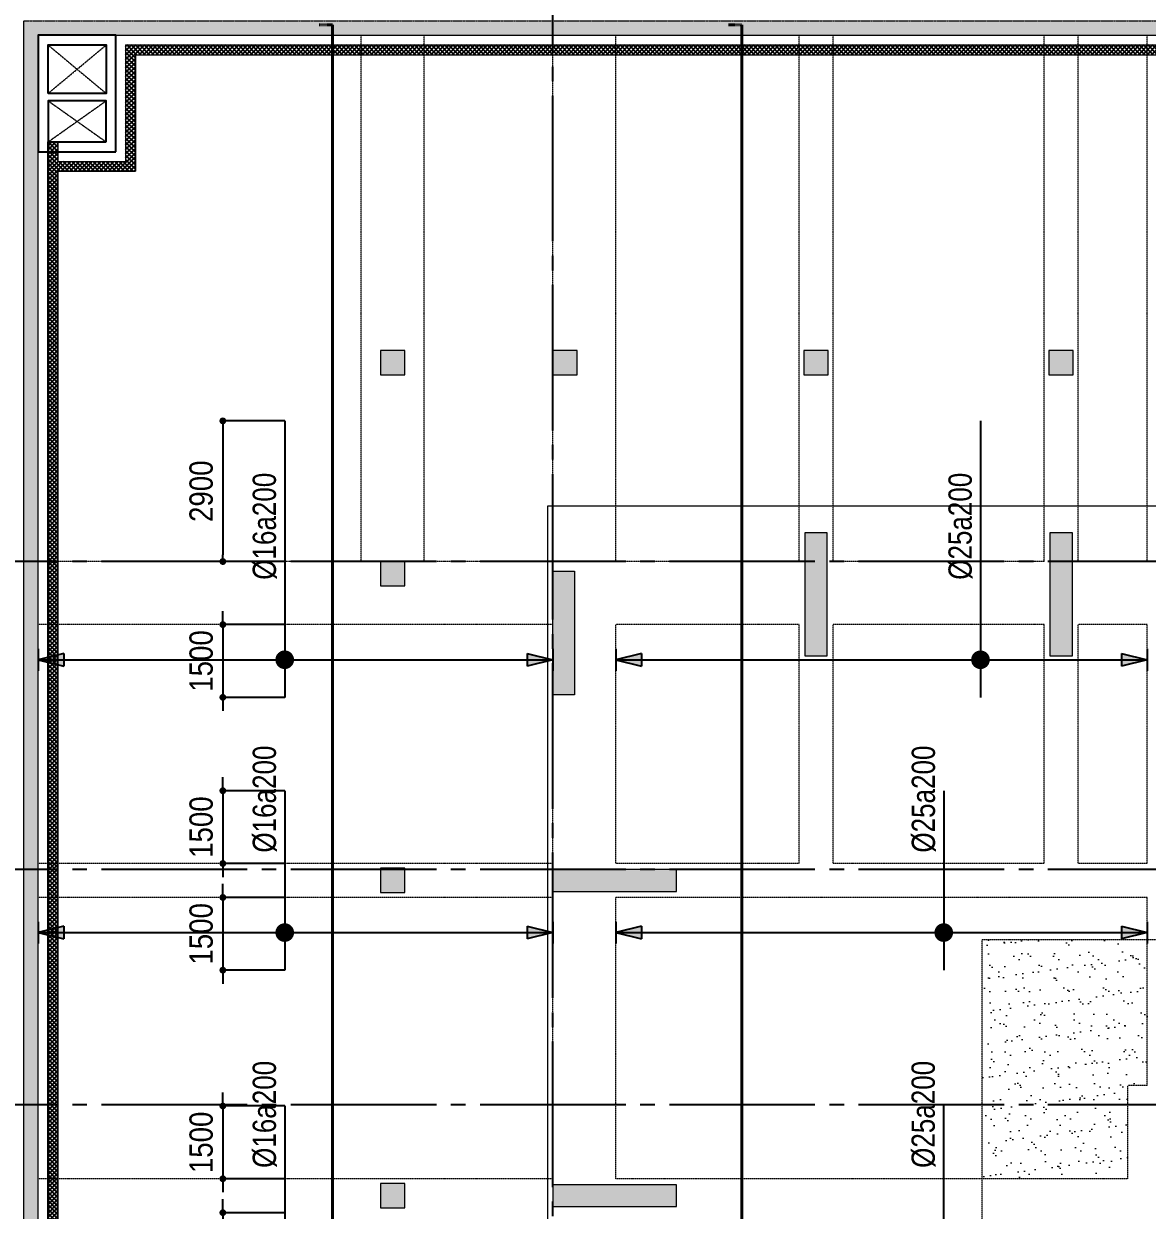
# Model space of a CAD drawing. Header units: millimetres. Extents: x -3819597 to -2591384, y 582389 to 820195.
# Drawn here: x -3443274 to -3420124, y 748856 to 773319 of the extents above; entities that cross this region are included whole.
import ezdxf
from ezdxf.enums import TextEntityAlignment as Align

# ---------------------------------------------------------------- set-up
doc = ezdxf.new("R2010")
doc.units = ezdxf.units.MM
doc.header["$MEASUREMENT"] = 0
for name, pattern in [('CENTER', [2, 1.25, -0.25, 0.25, -0.25]), ('CHG_XX_Cot_Ham 2$0$MB_Luoi truc$0$HTT Hidden 21', [3, 2, -1]), ('CHG_XX_Damsan_Ham 2$0$CHG_XX_Damsan_Ham 2$0$HIDDEN', [0.375, 0.25, -0.125]), ('CHG_XX_Luoi truc$0$MB_Luoi truc$0$Center101', [13, 10, -1, 1, -1]), ('HIDDEN', [0.375, 0.25, -0.125])]:
    doc.linetypes.add(name, pattern=pattern)
doc.layers.get('0').update_dxf_attribs({"lineweight": 9})
doc.layers.get('Defpoints').update_dxf_attribs({"color": 10, "lineweight": 0})
for name, color, linetype in [('02HN. TEXT B', 1, 'Continuous'), ('08HN. SSS X', 6, 'Continuous'), ('12HN. GRID', 1, 'CENTER'), ('CHG_XX_Damsan_Ham 2$0$CHG_XX_Damsan_Ham 2$0$MEP-00-GENERAL-35', 2, 'Continuous'), ('CHG_XX_Luoi truc$0$Grid', 34, 'Continuous'), ('CHG_XX_Luoi truc$0$Grid Line', 8, 'CHG_XX_Luoi truc$0$MB_Luoi truc$0$Center101'), ('dim', 51, 'Continuous')]:
    doc.layers.add(name, color=color, linetype=linetype)
for name, color, linetype, lineweight, plot in [('CHG_XX_Cot_Ham 2$0$NS-Column-H2', 90, 'Continuous', 13, False), ('CHG_XX_Cot_Ham 2$0$NS-Column-H2 @ 1', 90, 'Continuous', 13, False), ('CHG_XX_Cot_Ham 2$0$NS-Column-H2 @ 150', 90, 'Continuous', 13, False)]:
    doc.layers.add(name, color=color, linetype=linetype, lineweight=lineweight, plot=plot)
for name, color, linetype, lineweight in [('CHG_XX_Cot_Ham 2$0$NS-Pier-H2', 150, 'Continuous', 13), ('CHG_XX_Cot_Ham 2$0$NS-Pier-H2 @ 1', 150, 'Continuous', 13), ('CHG_XX_Cot_Ham 2$0$NS-Pier-H2 @ 150', 150, 'Continuous', 13), ("CHG_XX_Damsan_Ham 2$0$CHG_XX_Damsan_Ham 2$0$'S_General_Hidden_1 Thin", 1, 'CHG_XX_Damsan_Ham 2$0$CHG_XX_Damsan_Ham 2$0$HIDDEN', 18), ('CHG_XX_Damsan_Ham 2$0$CHG_XX_Damsan_Ham 2$0$CHG_XX_Damsan_Ham 2$0$Start net bao', 3, 'Continuous', 18), ('CHG_XX_Damsan_Ham 2$0$CHG_XX_Damsan_Ham 2$0$DBAO', 3, 'Continuous', 13), ('CHG_XX_Damsan_Ham 2$0$CHG_XX_Damsan_Ham 2$0$DMo', 9, 'CHG_XX_Damsan_Ham 2$0$CHG_XX_Damsan_Ham 2$0$HIDDEN', 9), ('CHG_XX_Damsan_Ham 2$0$CHG_XX_Damsan_Ham 2$0$DTE-MEP-H-SLAB TEXT', 3, 'Continuous', 0), ('CHG_XX_Damsan_Ham 2$0$CHG_XX_Damsan_Ham 2$0$mach ngung thi cong', 6, 'Continuous', 13), ('CHG_XX_Damsan_Ham 2$0$CHG_XX_Damsan_Ham 2$0$Start hatch', 8, 'Continuous', 25), ('CHG_XX_Damsan_Ham 2$0$CHG_XX_Damsan_Ham 2$0$Start net bao', 3, 'Continuous', 18), ('CHG_XX_Damsan_Ham 2$0$HATCH', 57, 'Continuous', 9), ('CHG_XX_Damsan_Ham 2$0$mach ngung thi cong', 6, 'Continuous', 13), ('thep chay suot', 5, 'HIDDEN', 40)]:
    doc.layers.add(name, color=color, linetype=linetype, lineweight=lineweight)
doc.styles.add('[HN042014]STYLE', font='arial.ttf', dxfattribs={"width": 0.8})
doc.styles.add('CHG_XX_Luoi truc$0$MB_Luoi truc$0$Grid A-F$0$VNI-HelveCB', font='VHELVCB_0.TTF')
doc.styles.add('MB_Luoi truc$0$Arial_C', font='arial.ttf', dxfattribs={"width": 0.85})
doc.dimstyles.new('200', dxfattribs={"dimscale": 200, "dimtxt": 2.4, "dimasz": 0.7, "dimexe": 0.0003, "dimexo": 0, "dimgap": 1, "dimtad": 1, "dimdec": 0, "dimzin": 12, "dimdsep": 46, "dimtxsty": 'MB_Luoi truc$0$Arial_C', "dimblk": 'MB_Luoi truc$0$_Dot', "dimcen": 0.5, "dimclrd": 256, "dimclre": 8, "dimclrt": 1, "dimadec": 0, "dimazin": 0, "dimtfac": 1, "dimtdec": 0, "dimtix": 1, "dimtmove": 2, "dimatfit": 3, "dimldrblk": 'MB_Luoi truc$0$HTT Arrow 30', "dimfxl": 1, "dimtolj": 1, "dimtzin": 0, "dimlwe": -1, "dimarcsym": 0})
pattern_1 = [(45, (273994.73, -8650), (-44.194174, 44.194174), []), (135, (273994.73, -8650), (-44.194174, -44.194174), [])]

# ---------------------------------------------------------------- blocks, each defined once
blk = doc.blocks.new('*U695')
at = {"layer": 'thep chay suot', "linetype": 'ByBlock', "ltscale": 0.001}
blk.add_line((16955.1, 0), (16955.1, 91.7), dxfattribs=at)
at = {"layer": 'thep chay suot', "linetype": 'HIDDEN', "ltscale": 10}
blk.add_line((-8968.5, 0), (16955.1, 0), dxfattribs=at)
at = {"layer": '02HN. TEXT B', "linetype": 'ByBlock', "style": '[HN042014]STYLE', "width": 0.8, "flags": 8}
blk.add_attdef('1', text='', height=160, dxfattribs=at).set_placement((-803.8, 134.4), align=Align.MIDDLE_LEFT)
blk.add_attdef('0', text='', height=160, dxfattribs=at).set_placement((892.6, 10.6), align=Align.MIDDLE_CENTER)
at = {"layer": 'Defpoints', "color": 9, "linetype": 'ByBlock', "style": '[HN042014]STYLE', "width": 0.8, "flags": 9}
for tag, p in [('2', (-7399, -4626.6)), ('3', (-7399, -5031.4)), ('4', (-7399, -5436.1)), ('5', (-7399, -5826.6))]:
    blk.add_attdef(tag, text='', height=250, dxfattribs=at).set_placement(p, align=Align.MIDDLE_CENTER)
blk = doc.blocks.new('*U294')
at = {"layer": '12HN. GRID', "linetype": 'Continuous'}
h = blk.add_hatch(color=256, dxfattribs=at)
h.dxf.hatch_style = 1
h.paths.add_polyline_path([(-44, 1516.5), (44, 1516.5), (0, 1692.5)])
h = blk.add_hatch(color=256, dxfattribs=at)
h.dxf.hatch_style = 1
h.paths.add_polyline_path([(0, -1840.8), (44, -1664.8), (-44, -1664.8)])
at = {"layer": '08HN. SSS X', "linetype": 'ByBlock', "ltscale": 10}
for p, q in [((-975, 0), (258.3, 0)), ((-975, 0), (-975, 0)), ((258.3, 0), (258.3, 0))]:
    blk.add_line(p, q, dxfattribs=at)
at = {"layer": '12HN. GRID', "linetype": 'Continuous'}
for p, q in [((-75, 1692.5), (75, 1692.5)), ((-44, 1516.5), (0, 1692.5)), ((0, 1692.5), (0, -1840.8)), ((0, 1692.5), (44, 1516.5)), ((-44, 1516.5), (44, 1516.5)), ((-44, -1664.8), (44, -1664.8)), ((-44, -1664.8), (0, -1840.8)), ((0, -1840.8), (44, -1664.8)), ((-75, -1840.8), (75, -1840.8))]:
    blk.add_line(p, q, dxfattribs=at)
at = {"layer": '12HN. GRID', "linetype": 'Continuous', "const_width": 64, "flags": 128}
blk.add_lwpolyline([(-32, 0, -1), (32, 0, -1)], format="xyb", close=True, dxfattribs=at)
at = {"layer": '02HN. TEXT B', "linetype": 'ByBlock', "style": '[HN042014]STYLE', "width": 0.8, "flags": 8}
blk.add_attdef('1', text='', height=160, dxfattribs=at).set_placement((-1284.1, 140), align=Align.MIDDLE_LEFT)
blk.add_attdef('0', text='', height=160, dxfattribs=at).set_placement((1102.5, 160), align=Align.MIDDLE_CENTER)
at = {"layer": 'Defpoints', "color": 9, "linetype": 'ByBlock', "style": '[HN042014]STYLE', "width": 0.8, "flags": 9}
for tag, p in [('2', (2648.6, 2422.8)), ('3', (2648.6, 2018)), ('4', (2648.6, 1613.3)), ('5', (2648.6, 1222.8))]:
    blk.add_attdef(tag, text='', height=250, dxfattribs=at).set_placement(p, align=Align.MIDDLE_CENTER)
blk = doc.blocks.new('MB_Luoi truc$0$_Dot')
at = {"color": 0, "linetype": 'ByBlock', "lineweight": -2}
blk.add_line((-0.5, 0), (-1, 0), dxfattribs=at)
at = {"color": 0, "linetype": 'ByBlock', "const_width": 0.5}
blk.add_lwpolyline([(-0.25, 0, 1), (0.25, 0, 1)], format="xyb", close=True, dxfattribs=at)
blk = doc.blocks.new('*D305')
at = {"layer": 'Defpoints', "color": 0, "ltscale": 1500, "transparency": 16777216}
for p in [(-3437897, 751006), (-3439172, 749506), (-3437897, 749506)]:
    blk.add_point(p, dxfattribs=at)
at = {"layer": 'dim', "lineweight": -2, "ltscale": 1500, "transparency": 16777216}
for p, q in [((-3439172, 751146), (-3439172, 751286)), ((-3439172, 751006), (-3439172, 749506)), ((-3439172, 749366), (-3439172, 749226))]:
    blk.add_line(p, q, dxfattribs=at)
at = {"layer": 'dim', "color": 8, "ltscale": 1500, "transparency": 16777216}
for p, q in [((-3437897, 751006), (-3439172, 751006)), ((-3437897, 749506), (-3439172, 749506))]:
    blk.add_line(p, q, dxfattribs=at)
at = {"layer": 'dim', "lineweight": -2, "ltscale": 1500, "transparency": 16777216, "xscale": 140, "yscale": 140, "zscale": 140}
for p, rotation in [((-3439172, 751006), 270), ((-3439172, 749506), 90)]:
    blk.add_blockref('MB_Luoi truc$0$_Dot', p, dxfattribs=dict(at, rotation=rotation))
at = {"layer": 'dim', "color": 1, "ltscale": 1500, "transparency": 16777216, "insert": (-3439617, 750256), "char_height": 480, "attachment_point": 5, "rotation": 90, "style": 'MB_Luoi truc$0$Arial_C'}
blk.add_mtext('\\A1;1500', dxfattribs=at)
blk = doc.blocks.new('MB_Luoi truc$0$HTT Arrow 30')
blk.add_hatch(color=256).paths.add_polyline_path([(-2.5, 0.375), (-2.5, -0.375), (0, 0)])
at = {"color": 0, "linetype": 'ByBlock', "lineweight": -2}
for p, q in [((0, 0), (-2.5, 0.375)), ((-2.5, -0.375), (-2.5, 0.375)), ((0, 0), (-2.5, -0.375))]:
    blk.add_line(p, q, dxfattribs=at)
blk = doc.blocks.new('*D306')
at = {"layer": 'Defpoints', "color": 0, "ltscale": 1500, "transparency": 16777216}
for p in [(-3437897, 748806), (-3439172, 747306), (-3437897, 747306)]:
    blk.add_point(p, dxfattribs=at)
at = {"layer": 'dim', "lineweight": -2, "ltscale": 1500, "transparency": 16777216}
for p, q in [((-3439172, 748946), (-3439172, 749086)), ((-3439172, 748806), (-3439172, 747306)), ((-3439172, 747166), (-3439172, 747026))]:
    blk.add_line(p, q, dxfattribs=at)
at = {"layer": 'dim', "color": 8, "ltscale": 1500, "transparency": 16777216}
for p, q in [((-3437897, 748806), (-3439172, 748806)), ((-3437897, 747306), (-3439172, 747306))]:
    blk.add_line(p, q, dxfattribs=at)
at = {"layer": 'dim', "lineweight": -2, "ltscale": 1500, "transparency": 16777216, "xscale": 140, "yscale": 140, "zscale": 140}
for p, rotation in [((-3439172, 748806), 270), ((-3439172, 747306), 90)]:
    blk.add_blockref('MB_Luoi truc$0$_Dot', p, dxfattribs=dict(at, rotation=rotation))
at = {"layer": 'dim', "color": 1, "ltscale": 1500, "transparency": 16777216, "insert": (-3439617, 748056), "char_height": 480, "attachment_point": 5, "rotation": 90, "style": 'MB_Luoi truc$0$Arial_C'}
blk.add_mtext('\\A1;1500', dxfattribs=at)
blk = doc.blocks.new('*D307')
at = {"layer": 'Defpoints', "color": 0, "ltscale": 1500, "transparency": 16777216}
for p in [(-3437897, 757506), (-3439172, 756006), (-3437897, 756006)]:
    blk.add_point(p, dxfattribs=at)
at = {"layer": 'dim', "lineweight": -2, "ltscale": 1500, "transparency": 16777216}
for p, q in [((-3439172, 757646), (-3439172, 757786)), ((-3439172, 757506), (-3439172, 756006)), ((-3439172, 755866), (-3439172, 755726))]:
    blk.add_line(p, q, dxfattribs=at)
at = {"layer": 'dim', "color": 8, "ltscale": 1500, "transparency": 16777216}
for p, q in [((-3437897, 757506), (-3439172, 757506)), ((-3437897, 756006), (-3439172, 756006))]:
    blk.add_line(p, q, dxfattribs=at)
at = {"layer": 'dim', "lineweight": -2, "ltscale": 1500, "transparency": 16777216, "xscale": 140, "yscale": 140, "zscale": 140}
for p, rotation in [((-3439172, 757506), 270), ((-3439172, 756006), 90)]:
    blk.add_blockref('MB_Luoi truc$0$_Dot', p, dxfattribs=dict(at, rotation=rotation))
at = {"layer": 'dim', "color": 1, "ltscale": 1500, "transparency": 16777216, "insert": (-3439617, 756756), "char_height": 480, "attachment_point": 5, "rotation": 90, "style": 'MB_Luoi truc$0$Arial_C'}
blk.add_mtext('\\A1;1500', dxfattribs=at)
blk = doc.blocks.new('*D308')
at = {"layer": 'Defpoints', "color": 0, "ltscale": 1500, "transparency": 16777216}
for p in [(-3437897, 755306), (-3439172, 753806), (-3437897, 753806)]:
    blk.add_point(p, dxfattribs=at)
at = {"layer": 'dim', "lineweight": -2, "ltscale": 1500, "transparency": 16777216}
for p, q in [((-3439172, 755446), (-3439172, 755586)), ((-3439172, 755306), (-3439172, 753806)), ((-3439172, 753666), (-3439172, 753526))]:
    blk.add_line(p, q, dxfattribs=at)
at = {"layer": 'dim', "color": 8, "ltscale": 1500, "transparency": 16777216}
for p, q in [((-3437897, 755306), (-3439172, 755306)), ((-3437897, 753806), (-3439172, 753806))]:
    blk.add_line(p, q, dxfattribs=at)
at = {"layer": 'dim', "lineweight": -2, "ltscale": 1500, "transparency": 16777216, "xscale": 140, "yscale": 140, "zscale": 140}
for p, rotation in [((-3439172, 755306), 270), ((-3439172, 753806), 90)]:
    blk.add_blockref('MB_Luoi truc$0$_Dot', p, dxfattribs=dict(at, rotation=rotation))
at = {"layer": 'dim', "color": 1, "ltscale": 1500, "transparency": 16777216, "insert": (-3439617, 754556), "char_height": 480, "attachment_point": 5, "rotation": 90, "style": 'MB_Luoi truc$0$Arial_C'}
blk.add_mtext('\\A1;1500', dxfattribs=at)
blk = doc.blocks.new('*U311')
at = {"layer": '12HN. GRID', "linetype": 'Continuous'}
h = blk.add_hatch(color=256, dxfattribs=at)
h.dxf.hatch_style = 1
h.paths.add_polyline_path([(-44, 1516.5), (44, 1516.5), (0, 1692.5)])
h = blk.add_hatch(color=256, dxfattribs=at)
h.dxf.hatch_style = 1
h.paths.add_polyline_path([(0, -1840.8), (44, -1664.8), (-44, -1664.8)])
at = {"layer": '08HN. SSS X', "linetype": 'ByBlock', "ltscale": 10}
for p, q in [((-1641.7, 0), (258.3, 0)), ((-1641.7, 0), (-1641.7, 0)), ((258.3, 0), (258.3, 0))]:
    blk.add_line(p, q, dxfattribs=at)
at = {"layer": '12HN. GRID', "linetype": 'Continuous'}
for p, q in [((-75, 1692.5), (75, 1692.5)), ((-44, 1516.5), (0, 1692.5)), ((0, 1692.5), (0, -1840.8)), ((0, 1692.5), (44, 1516.5)), ((-44, 1516.5), (44, 1516.5)), ((-44, -1664.8), (44, -1664.8)), ((-44, -1664.8), (0, -1840.8)), ((0, -1840.8), (44, -1664.8)), ((-75, -1840.8), (75, -1840.8))]:
    blk.add_line(p, q, dxfattribs=at)
at = {"layer": '12HN. GRID', "linetype": 'Continuous', "const_width": 64, "flags": 128}
blk.add_lwpolyline([(-32, 0, -1), (32, 0, -1)], format="xyb", close=True, dxfattribs=at)
at = {"layer": '02HN. TEXT B', "linetype": 'ByBlock', "style": '[HN042014]STYLE', "width": 0.8, "flags": 8}
blk.add_attdef('1', text='', height=160, dxfattribs=at).set_placement((-1284.1, 140), align=Align.MIDDLE_LEFT)
blk.add_attdef('0', text='', height=160, dxfattribs=at).set_placement((1102.5, 160), align=Align.MIDDLE_CENTER)
at = {"layer": 'Defpoints', "color": 9, "linetype": 'ByBlock', "style": '[HN042014]STYLE', "width": 0.8, "flags": 9}
for tag, p in [('2', (2648.6, 2422.8)), ('3', (2648.6, 2018)), ('4', (2648.6, 1613.3)), ('5', (2648.6, 1222.8))]:
    blk.add_attdef(tag, text='', height=250, dxfattribs=at).set_placement(p, align=Align.MIDDLE_CENTER)
blk = doc.blocks.new('*D309')
at = {"layer": 'Defpoints', "color": 0, "ltscale": 1500, "transparency": 16777216}
for p in [(-3437897, 765131), (-3439172, 762231), (-3437897, 762231)]:
    blk.add_point(p, dxfattribs=at)
at = {"layer": 'dim', "color": 8, "ltscale": 1500, "transparency": 16777216}
for p, q in [((-3437897, 765131), (-3439172, 765131)), ((-3437897, 762231), (-3439172, 762231))]:
    blk.add_line(p, q, dxfattribs=at)
at = {"layer": 'dim', "lineweight": -2, "ltscale": 1500, "transparency": 16777216}
blk.add_line((-3439172, 764991), (-3439172, 762371), dxfattribs=at)
at = {"layer": 'dim', "lineweight": -2, "ltscale": 1500, "transparency": 16777216, "xscale": 140, "yscale": 140, "zscale": 140}
for p, rotation in [((-3439172, 765131), 90), ((-3439172, 762231), 270)]:
    blk.add_blockref('MB_Luoi truc$0$_Dot', p, dxfattribs=dict(at, rotation=rotation))
at = {"layer": 'dim', "color": 1, "ltscale": 1500, "transparency": 16777216, "insert": (-3439617, 763681), "char_height": 480, "attachment_point": 5, "rotation": 90, "style": 'MB_Luoi truc$0$Arial_C'}
blk.add_mtext('\\A1;2900', dxfattribs=at)
blk = doc.blocks.new('*D310')
at = {"layer": 'Defpoints', "color": 0, "ltscale": 1500, "transparency": 16777216}
for p in [(-3437897, 760931), (-3439172, 759431), (-3437897, 759431)]:
    blk.add_point(p, dxfattribs=at)
at = {"layer": 'dim', "lineweight": -2, "ltscale": 1500, "transparency": 16777216}
for p, q in [((-3439172, 761071), (-3439172, 761211)), ((-3439172, 760931), (-3439172, 759431)), ((-3439172, 759291), (-3439172, 759151))]:
    blk.add_line(p, q, dxfattribs=at)
at = {"layer": 'dim', "color": 8, "ltscale": 1500, "transparency": 16777216}
for p, q in [((-3437897, 760931), (-3439172, 760931)), ((-3437897, 759431), (-3439172, 759431))]:
    blk.add_line(p, q, dxfattribs=at)
at = {"layer": 'dim', "lineweight": -2, "ltscale": 1500, "transparency": 16777216, "xscale": 140, "yscale": 140, "zscale": 140}
for p, rotation in [((-3439172, 760931), 270), ((-3439172, 759431), 90)]:
    blk.add_blockref('MB_Luoi truc$0$_Dot', p, dxfattribs=dict(at, rotation=rotation))
at = {"layer": 'dim', "color": 1, "ltscale": 1500, "transparency": 16777216, "insert": (-3439617, 760181), "char_height": 480, "attachment_point": 5, "rotation": 90, "style": 'MB_Luoi truc$0$Arial_C'}
blk.add_mtext('\\A1;1500', dxfattribs=at)
blk = doc.blocks.new('*U696')
at = {"layer": 'thep chay suot', "linetype": 'ByBlock', "ltscale": 0.001}
blk.add_line((16955.1, 0), (16955.1, 91.7), dxfattribs=at)
at = {"layer": 'thep chay suot', "linetype": 'HIDDEN', "ltscale": 10}
blk.add_line((-9429.4, 0), (16955.1, 0), dxfattribs=at)
at = {"layer": '02HN. TEXT B', "linetype": 'ByBlock', "style": '[HN042014]STYLE', "width": 0.8, "flags": 8}
blk.add_attdef('1', text='', height=160, dxfattribs=at).set_placement((-811.5, 134.4), align=Align.MIDDLE_LEFT)
blk.add_attdef('0', text='', height=160, dxfattribs=at).set_placement((-351.3, 10.6), align=Align.MIDDLE_CENTER)
at = {"layer": 'Defpoints', "color": 9, "linetype": 'ByBlock', "style": '[HN042014]STYLE', "width": 0.8, "flags": 9}
for tag, p in [('2', (-7399, -3668.5)), ('3', (-7399, -4073.3)), ('4', (-7399, -4478)), ('5', (-7399, -4868.5))]:
    blk.add_attdef(tag, text='', height=250, dxfattribs=at).set_placement(p, align=Align.MIDDLE_CENTER)
blk = doc.blocks.new('*U329')
at = {"layer": '12HN. GRID', "linetype": 'Continuous'}
h = blk.add_hatch(color=256, dxfattribs=at)
h.dxf.hatch_style = 1
h.paths.add_polyline_path([(-44, 2074.9), (44, 2074.9), (0, 2250.9)])
h = blk.add_hatch(color=256, dxfattribs=at)
h.dxf.hatch_style = 1
h.paths.add_polyline_path([(0, -1265.8), (44, -1089.8), (-44, -1089.8)])
at = {"layer": '08HN. SSS X', "linetype": 'ByBlock', "ltscale": 10}
for p, q in [((-975, 0), (258.3, 0)), ((-975, 0), (-975, 0)), ((258.3, 0), (258.3, 0))]:
    blk.add_line(p, q, dxfattribs=at)
at = {"layer": '12HN. GRID', "linetype": 'Continuous'}
for p, q in [((-75, 2250.9), (75, 2250.9)), ((-44, 2074.9), (0, 2250.9)), ((0, 2250.9), (0, -1265.8)), ((0, 2250.9), (44, 2074.9)), ((-44, 2074.9), (44, 2074.9)), ((-44, -1089.8), (44, -1089.8)), ((-44, -1089.8), (0, -1265.8)), ((0, -1265.8), (44, -1089.8)), ((-75, -1265.8), (75, -1265.8))]:
    blk.add_line(p, q, dxfattribs=at)
at = {"layer": '12HN. GRID', "linetype": 'Continuous', "const_width": 64, "flags": 128}
blk.add_lwpolyline([(-32, 0, -1), (32, 0, -1)], format="xyb", close=True, dxfattribs=at)
at = {"layer": '02HN. TEXT B', "linetype": 'ByBlock', "style": '[HN042014]STYLE', "width": 0.8, "flags": 8}
blk.add_attdef('1', text='', height=160, dxfattribs=at).set_placement((-1284.1, 140), align=Align.MIDDLE_LEFT)
blk.add_attdef('0', text='', height=160, dxfattribs=at).set_placement((1102.5, 160), align=Align.MIDDLE_CENTER)
at = {"layer": 'Defpoints', "color": 9, "linetype": 'ByBlock', "style": '[HN042014]STYLE', "width": 0.8, "flags": 9}
for tag, p in [('2', (2648.6, 2422.8)), ('3', (2648.6, 2018)), ('4', (2648.6, 1613.3)), ('5', (2648.6, 1222.8))]:
    blk.add_attdef(tag, text='', height=250, dxfattribs=at).set_placement(p, align=Align.MIDDLE_CENTER)
blk = doc.blocks.new('*U330')
at = {"layer": '12HN. GRID', "linetype": 'Continuous'}
h = blk.add_hatch(color=256, dxfattribs=at)
h.dxf.hatch_style = 1
h.paths.add_polyline_path([(-44, 2076.1), (44, 2076.1), (0, 2252.1)])
h = blk.add_hatch(color=256, dxfattribs=at)
h.dxf.hatch_style = 1
h.paths.add_polyline_path([(0, -1397.9), (44, -1221.9), (-44, -1221.9)])
at = {"layer": '08HN. SSS X', "linetype": 'ByBlock', "ltscale": 10}
for p, q in [((-975, 0), (258.3, 0)), ((-975, 0), (-975, 0)), ((258.3, 0), (258.3, 0))]:
    blk.add_line(p, q, dxfattribs=at)
at = {"layer": '12HN. GRID', "linetype": 'Continuous'}
for p, q in [((-75, 2252.1), (75, 2252.1)), ((-44, 2076.1), (0, 2252.1)), ((0, 2252.1), (0, -1397.9)), ((0, 2252.1), (44, 2076.1)), ((-44, 2076.1), (44, 2076.1)), ((-44, -1221.9), (44, -1221.9)), ((-44, -1221.9), (0, -1397.9)), ((0, -1397.9), (44, -1221.9)), ((-75, -1397.9), (75, -1397.9))]:
    blk.add_line(p, q, dxfattribs=at)
at = {"layer": '12HN. GRID', "linetype": 'Continuous', "const_width": 64, "flags": 128}
blk.add_lwpolyline([(-32, 0, -1), (32, 0, -1)], format="xyb", close=True, dxfattribs=at)
at = {"layer": '02HN. TEXT B', "linetype": 'ByBlock', "style": '[HN042014]STYLE', "width": 0.8, "flags": 8}
blk.add_attdef('1', text='', height=160, dxfattribs=at).set_placement((-1284.1, 140), align=Align.MIDDLE_LEFT)
blk.add_attdef('0', text='', height=160, dxfattribs=at).set_placement((1102.5, 160), align=Align.MIDDLE_CENTER)
at = {"layer": 'Defpoints', "color": 9, "linetype": 'ByBlock', "style": '[HN042014]STYLE', "width": 0.8, "flags": 9}
for tag, p in [('2', (2648.6, 2422.8)), ('3', (2648.6, 2018)), ('4', (2648.6, 1613.3)), ('5', (2648.6, 1222.8))]:
    blk.add_attdef(tag, text='', height=250, dxfattribs=at).set_placement(p, align=Align.MIDDLE_CENTER)
blk = doc.blocks.new('*U331')
at = {"layer": '12HN. GRID', "linetype": 'Continuous'}
h = blk.add_hatch(color=256, dxfattribs=at)
h.dxf.hatch_style = 1
h.paths.add_polyline_path([(-44, 2328.7), (44, 2328.7), (0, 2504.7)])
h = blk.add_hatch(color=256, dxfattribs=at)
h.dxf.hatch_style = 1
h.paths.add_polyline_path([(0, -1145.3), (44, -969.3), (-44, -969.3)])
at = {"layer": '08HN. SSS X', "linetype": 'ByBlock', "ltscale": 10}
for p, q in [((-1641.7, 0), (258.3, 0)), ((-1641.7, 0), (-1641.7, 0)), ((258.3, 0), (258.3, 0))]:
    blk.add_line(p, q, dxfattribs=at)
at = {"layer": '12HN. GRID', "linetype": 'Continuous'}
for p, q in [((-75, 2504.7), (75, 2504.7)), ((-44, 2328.7), (0, 2504.7)), ((0, 2504.7), (0, -1145.3)), ((0, 2504.7), (44, 2328.7)), ((-44, 2328.7), (44, 2328.7)), ((-44, -969.3), (44, -969.3)), ((-44, -969.3), (0, -1145.3)), ((0, -1145.3), (44, -969.3)), ((-75, -1145.3), (75, -1145.3))]:
    blk.add_line(p, q, dxfattribs=at)
at = {"layer": '12HN. GRID', "linetype": 'Continuous', "const_width": 64, "flags": 128}
blk.add_lwpolyline([(-32, 0, -1), (32, 0, -1)], format="xyb", close=True, dxfattribs=at)
at = {"layer": '02HN. TEXT B', "linetype": 'ByBlock', "style": '[HN042014]STYLE', "width": 0.8, "flags": 8}
blk.add_attdef('1', text='', height=160, dxfattribs=at).set_placement((-1284.1, 140), align=Align.MIDDLE_LEFT)
blk.add_attdef('0', text='', height=160, dxfattribs=at).set_placement((1102.5, 160), align=Align.MIDDLE_CENTER)
at = {"layer": 'Defpoints', "color": 9, "linetype": 'ByBlock', "style": '[HN042014]STYLE', "width": 0.8, "flags": 9}
for tag, p in [('2', (2648.6, 2422.8)), ('3', (2648.6, 2018)), ('4', (2648.6, 1613.3)), ('5', (2648.6, 1222.8))]:
    blk.add_attdef(tag, text='', height=250, dxfattribs=at).set_placement(p, align=Align.MIDDLE_CENTER)
blk = doc.blocks.new('*U1035')
at = {"layer": 'CHG_XX_Cot_Ham 2$0$NS-Pier-H2 @ 1'}
h = blk.add_hatch(color=256, dxfattribs=at)
h.dxf.hatch_style = 1
h.paths.add_polyline_path([(450, 0), (0, 0), (0, -2550), (450, -2550)])
at = {"layer": 'CHG_XX_Cot_Ham 2$0$NS-Pier-H2 @ 150'}
h = blk.add_hatch(color=256, dxfattribs=at)
h.dxf.hatch_style = 1
h.paths.add_polyline_path([(450, 0), (0, 0), (0, -2550), (450, -2550)])
blk = doc.blocks.new('CHG_XX_Cot_Ham 2$0$Block A_C450x2250')
at = {"layer": 'CHG_XX_Cot_Ham 2$0$NS-Pier-H2'}
blk.add_lwpolyline([(450, -2550), (0, -2550), (0, 0), (450, 0)], close=True, dxfattribs=at)
blk.add_blockref('*U1035', (0, 0), dxfattribs=at)
blk = doc.blocks.new('*U1037')
at = {"layer": 'CHG_XX_Cot_Ham 2$0$NS-Column-H2 @ 1'}
h = blk.add_hatch(color=256, dxfattribs=at)
h.dxf.hatch_style = 1
h.paths.add_polyline_path([(-250, -250), (-250, 250), (250, 250), (250, -250)])
at = {"layer": 'CHG_XX_Cot_Ham 2$0$NS-Column-H2 @ 150'}
h = blk.add_hatch(color=256, dxfattribs=at)
h.dxf.hatch_style = 1
h.paths.add_polyline_path([(-250, -250), (-250, 250), (250, 250), (250, -250)])
blk = doc.blocks.new('CHG_XX_Cot_Ham 2$0$500x500')
at = {"layer": 'CHG_XX_Cot_Ham 2$0$NS-Column-H2'}
blk.add_lwpolyline([(250, -250), (250, 250), (-250, 250), (-250, -250)], close=True, dxfattribs=at)
blk.add_blockref('*U1037', (0, 0), dxfattribs=at)
blk = doc.blocks.new('*U1030')
at = {"layer": 'CHG_XX_Luoi truc$0$Grid Line'}
blk.add_line((0, 0), (0, 608), dxfattribs=at)
at = {"layer": 'CHG_XX_Luoi truc$0$Grid', "lineweight": -2, "style": 'CHG_XX_Luoi truc$0$MB_Luoi truc$0$Grid A-F$0$VNI-HelveCB'}
for tag, p in [('GRIDSUB', (0, 617)), ('GRID', (0, -9))]:
    blk.add_attdef(tag, text='', height=5, dxfattribs=at).set_placement(p, align=Align.MIDDLE)
blk = doc.blocks.new('*U1031')
at = {"layer": 'CHG_XX_Luoi truc$0$Grid Line'}
blk.add_line((0, 0), (0, 438), dxfattribs=at)
at = {"layer": 'CHG_XX_Luoi truc$0$Grid', "lineweight": -2, "style": 'CHG_XX_Luoi truc$0$MB_Luoi truc$0$Grid A-F$0$VNI-HelveCB'}
for tag, p in [('GRIDSUB', (0, 447)), ('GRID', (0, -9))]:
    blk.add_attdef(tag, text='', height=5, dxfattribs=at).set_placement(p, align=Align.MIDDLE)
blk = doc.blocks.new('CHG_XX_Luoi truc')
at = {"layer": 'CHG_XX_Luoi truc$0$Grid', "xscale": 300, "yscale": 300, "zscale": 300}
blk.add_blockref('*U1030', (0, -12747), dxfattribs=at)
at = {"layer": 'CHG_XX_Luoi truc$0$Grid', "xscale": 300.0000000000013, "yscale": 300.0000000000013, "zscale": 300.0000000000013, "rotation": 90}
for p in [(110703, 152250), (110703, 145900), (110703, 141050)]:
    blk.add_blockref('*U1031', p, dxfattribs=at)
blk = doc.blocks.new('CHG_XX_Cot_Ham 2')
at = {"layer": 'CHG_XX_Cot_Ham 2$0$NS-Pier-H2'}
h = blk.add_hatch(color=256, dxfattribs=at)
h.dxf.hatch_style = 1
h.paths.add_polyline_path([(99639.2, 163400), (-10900, 163400), (-10900, 85450), (-300, 85450), (-300, 84050), (32350, 84050), (32350, -9000), (103575.5, -9000), (106050, -6022), (106050, 158254.3)])
h.paths.add_polyline_path([(99533.7, 163100), (105750, 158110.4), (105750, 90450), (105650, 90450), (105750, 90450), (105750, 13850), (105750, 13722.3), (105750, -5913.6), (103434.7, -8700), (93599.8, -8700), (93299.8, -8700), (32650, -8700), (32650, 84350), (0, 84350), (0, 85750), (-10600, 85750), (-10600, 163100), (93600, 163100)], flags=16)
for p, q in [((-10900, 85450), (-10900, 163400)), ((-10600, 85750), (-10600, 163100)), ((-10600, 163100), (99533.7, 163100))]:
    blk.add_line(p, q, dxfattribs=at)
at = {"layer": 'CHG_XX_Cot_Ham 2$0$NS-Pier-H2', "linetype": 'CHG_XX_Cot_Ham 2$0$MB_Luoi truc$0$HTT Hidden 21'}
blk.add_lwpolyline([(99639.2, 163400), (106050, 158254.3), (106050, -6022), (103575.5, -9000), (32350, -9000), (32350, 84050), (-300, 84050), (-300, 85450), (-10900, 85450), (-10900, 163400)], close=True, dxfattribs=at)
at = {"layer": 'CHG_XX_Cot_Ham 2$0$NS-Column-H2'}
for p in [(-3300, 156350), (250, 156350), (5425, 156350), (10475, 156350), (-3300, 152000), (-3300, 145675), (-3298.6, 139175)]:
    blk.add_blockref('CHG_XX_Cot_Ham 2$0$500x500', p, dxfattribs=at)
at = {"layer": 'CHG_XX_Cot_Ham 2$0$NS-Pier-H2'}
for name, p in [('CHG_XX_Luoi truc', (0, 0)), ('CHG_XX_Cot_Ham 2$0$Block A_C450x2250', (5200, 152850)), ('CHG_XX_Cot_Ham 2$0$Block A_C450x2250', (10250, 152850)), ('CHG_XX_Cot_Ham 2$0$Block A_C450x2250', (0, 152050))]:
    blk.add_blockref(name, p, dxfattribs=at)
at = {"layer": 'CHG_XX_Cot_Ham 2$0$NS-Pier-H2', "xscale": -1, "rotation": 90}
for p in [(0, 145900), (0, 139400)]:
    blk.add_blockref('CHG_XX_Cot_Ham 2$0$Block A_C450x2250', p, dxfattribs=at)
blk = doc.blocks.new('CHG_XX_Damsan_Ham 2$0$CHG_XX_Damsan_Ham 2$0$sdfsgdh')
at = {"layer": 'CHG_XX_Damsan_Ham 2$0$CHG_XX_Damsan_Ham 2$0$Start hatch', "ltscale": 0.5}
h = blk.add_hatch(dxfattribs=at)
h.set_pattern_fill('ANSI37', color=256, scale=500)
h.set_pattern_definition([(45, (273994.73, -7150), (-44.194174, 44.194174), []), (135, (273994.73, -7150), (-44.194174, -44.194174), [])])
h.paths.add_polyline_path([(42037, 2000), (1900, 2000), (1900, -400), (500, -400), (500, 0), (300, 0), (300, -600), (500, -600), (2100, -600), (2100, 1800), (42037, 1800)])
h = blk.add_hatch(dxfattribs=at)
h.set_pattern_fill('ANSI37', color=256, scale=500)
h.set_pattern_definition(pattern_1)
h.paths.add_polyline_path([(500, -600), (300, -600), (300, -21786), (500, -21786)])
h = blk.add_hatch(dxfattribs=at)
h.set_pattern_fill('ANSI37', color=256, scale=500)
h.set_pattern_definition(pattern_1)
h.paths.add_polyline_path([(500, -21786), (300, -21786), (300, -50027), (500, -50027)])
at = {"layer": 'CHG_XX_Damsan_Ham 2$0$CHG_XX_Damsan_Ham 2$0$DTE-MEP-H-SLAB TEXT', "color": 2, "ltscale": 0.5}
for p, q in [((1900, 2000), (42637, 2000)), ((1900, 2000), (1900, -400)), ((2100, 1800), (42037, 1800)), ((2100, 1800), (2100, -600)), ((500, 0), (300, 0)), ((500, 0), (500, -400)), ((500, -400), (1900, -400)), ((500, -600), (2100, -600))]:
    blk.add_line(p, q, dxfattribs=at)
at = {"layer": 'CHG_XX_Damsan_Ham 2$0$CHG_XX_Damsan_Ham 2$0$MEP-00-GENERAL-35'}
for points in [[(1700, -200), (1700, 2200), (100, 2200), (100, -200)], [(300, 1000), (300, 2000), (1500, 2000), (1500, 1000)], [(1500, 0), (1500, 850), (300, 850), (300, 0)]]:
    blk.add_lwpolyline(points, close=True, dxfattribs=at)
for points in [[(1900, -74750), (1900, -72550), (300, -72550), (300, 0)], [(2100, -74750), (2100, -72350), (500, -72350), (500, -600)]]:
    blk.add_lwpolyline(points, dxfattribs=at)
blk = doc.blocks.new('CHG_XX_Damsan_Ham 2', base_point=(3089256, -609981))
at = {"layer": 'CHG_XX_Damsan_Ham 2$0$HATCH'}
h = blk.add_hatch(dxfattribs=at)
h.set_pattern_fill('AR-SAND', color=256, scale=262.5)
h.paths.add_polyline_path([(12250, 144450), (8850, 144450), (8850, 141050), (11850, 141050), (11850, 141450), (12250, 141450)])
h = blk.add_hatch(dxfattribs=at)
h.set_pattern_fill('AR-SAND', color=256, scale=262.5)
h.paths.add_polyline_path([(11850, 141050), (8850, 141050), (8850, 139525), (11850, 139525)])
at = {"layer": "CHG_XX_Damsan_Ham 2$0$CHG_XX_Damsan_Ham 2$0$'S_General_Hidden_1 Thin", "ltscale": 10}
for p, q in [((-3950, 152250), (-3950, 163100)), ((-2650, 152250), (-2650, 163100)), ((0, 152250), (0, 163100)), ((1300, 152250), (1300, 163100)), ((5075, 152850), (5075, 163100)), ((5775, 152250), (5775, 163100)), ((10125, 152250), (10125, 163100)), ((10825, 152250), (10825, 163100)), ((12250, 152850), (12250, 163100)), ((12250, 152250), (12250, 163100)), ((5075, 152250), (5075, 154285)), ((-3950, 152250), (-10600, 152250)), ((0, 152250), (-2650, 152250)), ((5075, 152250), (1300, 152250)), ((10132, 152250), (5775, 152250)), ((10825, 152250), (12250, 152250)), ((0, 150950), (-10600, 150950)), ((0, 150950), (-17, 150950)), ((0, 146025), (0, 150950)), ((1300, 146025), (1300, 150950)), ((5075, 150950), (1300, 150950)), ((5075, 146025), (5075, 150950)), ((5775, 146025), (5775, 150950)), ((10132, 150950), (5775, 150950)), ((10125, 146025), (10125, 150950)), ((12250, 150950), (10825, 150950)), ((10825, 146025), (10825, 150950)), ((12250, 146025), (12250, 150950)), ((0, 146025), (-10600, 146025)), ((5075, 146025), (1300, 146025)), ((10125, 146025), (5775, 146025)), ((12250, 146025), (10825, 146025)), ((0, 145325), (-10600, 145325)), ((0, 139525), (0, 145325)), ((0, 139525), (0, 145325)), ((12250, 145325), (1300, 145325)), ((1300, 139525), (1300, 145325)), ((12250, 141450), (12250, 145325)), ((8850, 130000), (8850, 144450)), ((21625, 144450), (8850, 144450)), ((12250, 141450), (11850, 141450)), ((11850, 139525), (11850, 141450)), ((0, 139525), (-10600, 139525)), ((11850, 139525), (1300, 139525))]:
    blk.add_line(p, q, dxfattribs=at)
at = {"layer": 'CHG_XX_Damsan_Ham 2$0$CHG_XX_Damsan_Ham 2$0$CHG_XX_Damsan_Ham 2$0$Start net bao'}
blk.add_lwpolyline([(-10600, 85750), (-10600, 163100), (99534, 163100), (105750, 158106), (105750, 128050)], dxfattribs=at)
at = {"layer": 'CHG_XX_Damsan_Ham 2$0$CHG_XX_Damsan_Ham 2$0$DMo'}
for p, q in [((-10400, 161900), (-9200, 162900)), ((-10400, 162900), (-9200, 161900)), ((-10400, 160900), (-9200, 161750)), ((-10400, 161750), (-9200, 160900))]:
    blk.add_line(p, q, dxfattribs=at)
at = {"layer": 'CHG_XX_Damsan_Ham 2$0$CHG_XX_Damsan_Ham 2$0$mach ngung thi cong'}
blk.add_lwpolyline([(23700, 90148), (-100, 90150), (-100, 153400), (99650, 153400), (99650, 71950), (75851, 71950), (75851, 88800), (75851, 88800), (75851, 129600), (23700, 129600)], close=True, dxfattribs=at)
at = {"layer": 'CHG_XX_Damsan_Ham 2$0$CHG_XX_Damsan_Ham 2$0$Start net bao'}
blk.add_lwpolyline([(-10600, 85750), (-10600, 163100), (99534, 163100), (105750, 158106), (105750, 128050)], dxfattribs=at)
at = {"layer": 'CHG_XX_Damsan_Ham 2$0$mach ngung thi cong'}
blk.add_lwpolyline([(23900, 90148), (-100, 90150), (-100, 153400), (99650, 153400), (99650, 71950), (75549, 71950), (75549, 88800), (75549, 88800), (75549, 129500), (23900, 129500)], close=True, dxfattribs=at)
at = {"layer": 'CHG_XX_Damsan_Ham 2$0$CHG_XX_Damsan_Ham 2$0$DBAO'}
blk.add_blockref('CHG_XX_Cot_Ham 2', (0, 0), dxfattribs=at)
at = {"layer": 'CHG_XX_Damsan_Ham 2$0$CHG_XX_Damsan_Ham 2$0$DTE-MEP-H-SLAB TEXT'}
blk.add_blockref('CHG_XX_Damsan_Ham 2$0$CHG_XX_Damsan_Ham 2$0$sdfsgdh', (-10700, 160900), dxfattribs=at)
at = {"layer": 'CHG_XX_Damsan_Ham 2$0$HATCH'}
blk.add_blockref('CHG_XX_Cot_Ham 2', (0, 0), dxfattribs=at)

msp = doc.modelspace()

# ---------------------------------------------------------------- block references
at = {"layer": '08HN. SSS X', "linetype": 'Continuous'}
ref = msp.add_blockref('*U311', (-3437896.8, 760206), dxfattribs=dict(at, xscale=-3, yscale=3, zscale=3, rotation=90))
ref.add_attrib('1', '%%c16a200', dxfattribs={"layer": '02HN. TEXT B', "linetype": 'ByBlock', "height": 480, "rotation": 90, "style": '[HN042014]STYLE', "width": 0.8}).set_placement((-3438316.8, 761854.9), align=Align.MIDDLE_LEFT)
ref = msp.add_blockref('*U331', (-3423560.3, 760206), dxfattribs=dict(at, xscale=-3, yscale=3, zscale=3, rotation=90))
ref.add_attrib('1', '%%c25a200', dxfattribs={"layer": '02HN. TEXT B', "linetype": 'ByBlock', "height": 480, "rotation": 90, "style": '[HN042014]STYLE', "width": 0.8}).set_placement((-3423980.3, 761854.9), align=Align.MIDDLE_LEFT)
ref = msp.add_blockref('*U294', (-3437896.8, 754581), dxfattribs=dict(at, xscale=-3, yscale=3, zscale=3, rotation=90))
ref.add_attrib('1', '%%c16a200', dxfattribs={"layer": '02HN. TEXT B', "linetype": 'ByBlock', "height": 480, "rotation": 90, "style": '[HN042014]STYLE', "width": 0.8}).set_placement((-3438316.8, 756229.9), align=Align.MIDDLE_LEFT)
ref = msp.add_blockref('*U330', (-3424317.9, 754581), dxfattribs=dict(at, xscale=-3, yscale=3, zscale=3, rotation=90))
ref.add_attrib('1', '%%c25a200', dxfattribs={"layer": '02HN. TEXT B', "linetype": 'ByBlock', "height": 480, "rotation": 90, "style": '[HN042014]STYLE', "width": 0.8}).set_placement((-3424737.9, 756229.9), align=Align.MIDDLE_LEFT)
ref = msp.add_blockref('*U294', (-3437896.8, 748081), dxfattribs=dict(at, xscale=-3, yscale=3, zscale=3, rotation=90))
ref.add_attrib('1', '%%c16a200', dxfattribs={"layer": '02HN. TEXT B', "linetype": 'ByBlock', "height": 480, "rotation": 90, "style": '[HN042014]STYLE', "width": 0.8}).set_placement((-3438316.8, 749729.9), align=Align.MIDDLE_LEFT)
ref = msp.add_blockref('*U329', (-3424321.6, 748081), dxfattribs=dict(at, xscale=-3, yscale=3, zscale=3, rotation=90))
ref.add_attrib('1', '%%c25a200', dxfattribs={"layer": '02HN. TEXT B', "linetype": 'ByBlock', "height": 480, "rotation": 90, "style": '[HN042014]STYLE', "width": 0.8}).set_placement((-3424741.6, 749729.9), align=Align.MIDDLE_LEFT)
at = {"layer": 'dim', "ltscale": 1500}
msp.add_blockref('CHG_XX_Damsan_Ham 2', (-343118.3, 0), dxfattribs=at)
at = {"layer": 'thep chay suot', "xscale": 3, "yscale": 3, "zscale": 3, "rotation": 90}
for name, p in [('*U695', (-3436910.6, 722433)), ('*U696', (-3428476.3, 722433))]:
    msp.add_blockref(name, p, dxfattribs=at)

# ---------------------------------------------------------------- dimensions: what is measured, and where the dimension line sits
at = {"layer": 'dim', "ltscale": 1500}
for base, p1, p2, picture, middle in [((-3439172.4, 762231), (-3437896.8, 765131), (-3437896.8, 762231), '*D309', (-3439617.5, 763681)), ((-3439172.4, 759431), (-3437896.8, 760931), (-3437896.8, 759431), '*D310', (-3439617.5, 760181)), ((-3439172.4, 756006), (-3437896.8, 757506), (-3437896.8, 756006), '*D307', (-3439617.5, 756756)), ((-3439172.4, 753806), (-3437896.8, 755306), (-3437896.8, 753806), '*D308', (-3439617.5, 754556)), ((-3439172.4, 749506), (-3437896.8, 751006), (-3437896.8, 749506), '*D305', (-3439617.5, 750256)), ((-3439172.4, 747306), (-3437896.8, 748806), (-3437896.8, 747306), '*D306', (-3439617.5, 748056))]:
    dim = msp.add_linear_dim(base=base, p1=p1, p2=p2, angle=90, dimstyle='200', override={"dimfxl": 8, "dimfxlon": 1, "dimarcsym": 1}, dxfattribs=at)
    dim.commit()
    dim.dimension.update_dxf_attribs({"geometry": picture, "text_midpoint": middle})

doc.saveas('drawing.dxf')
